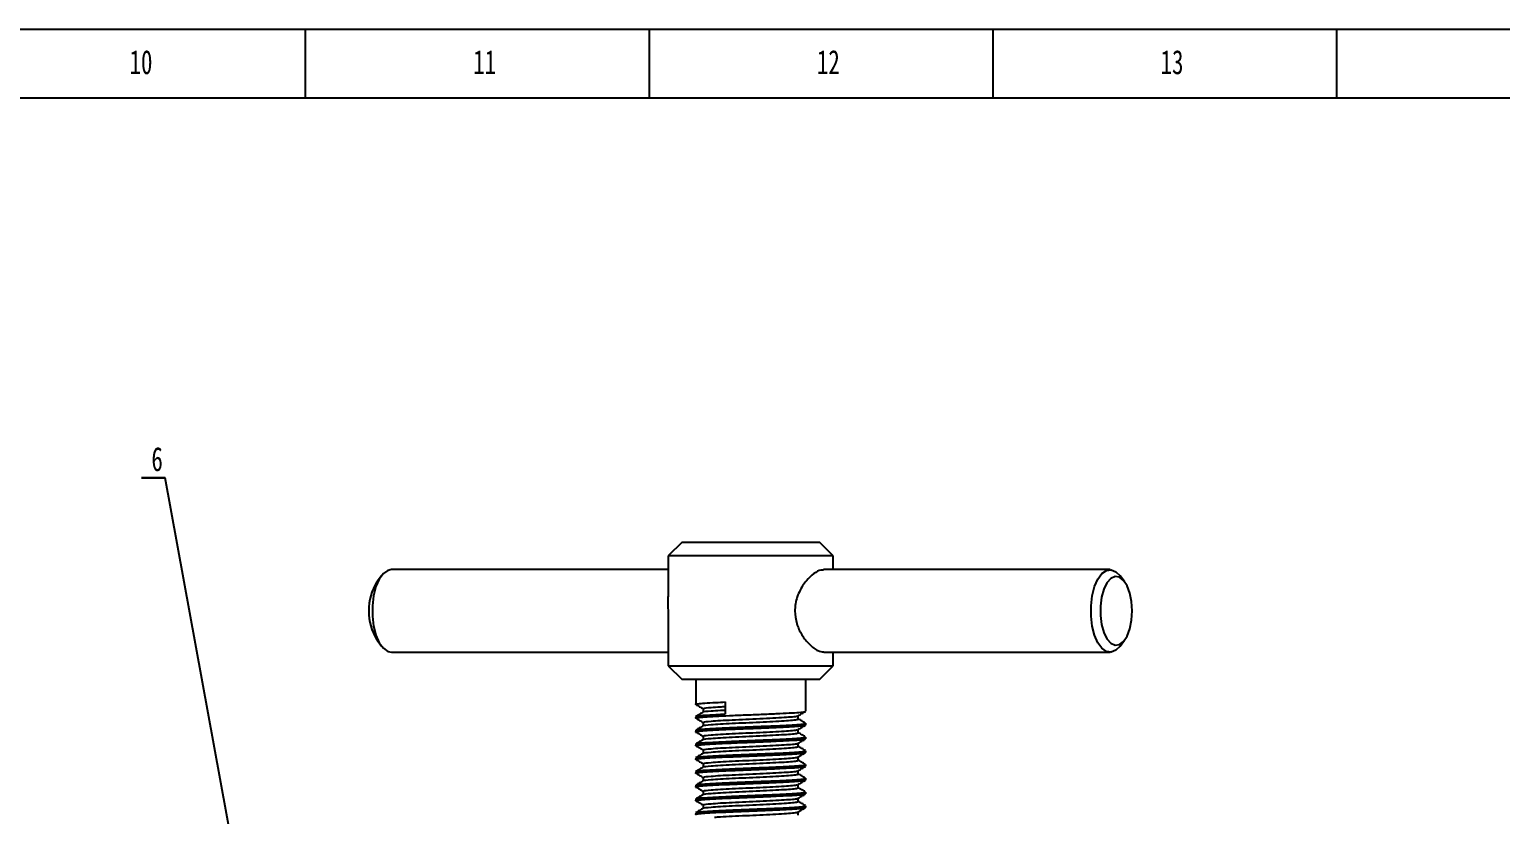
# Model space of a CAD drawing. Header units: millimetres. Extents: x 0 to 841, y 0 to 594.
# Drawn here: x 487.9 to 701.9, y 479.8 to 594 of the extents above; entities that cross this region are included whole.
import ezdxf

# ---------------------------------------------------------------- set-up
doc = ezdxf.new("R2010")
doc.units = ezdxf.units.MM
doc.layers.add('10', color=7, linetype='Continuous')
doc.layers.add('5', color=7, linetype='Continuous')
doc.styles.add('SLDTEXTSTYLE4', font='TXT', dxfattribs={"width": 0.7})
doc.dimstyles.new('SLDDIMSTYLE0', dxfattribs={"dimtxt": 0.18, "dimasz": 4.08, "dimexe": 0, "dimexo": 0.0625, "dimgap": 0, "dimtad": 0, "dimtih": 1, "dimtoh": 1, "dimdec": 0, "dimrnd": 1e-09, "dimzin": 0, "dimdsep": 46, "dimtxsty": 'Standard', "dimsah": 1, "dimcen": 0.09, "dimadec": 0, "dimazin": 0, "dimtfac": 4.08, "dimtdec": 0, "dimtofl": 0, "dimtmove": 0, "dimatfit": 3, "dimfxl": 0, "dimfrac": 2, "dimtolj": 1, "dimtzin": 0, "dimarcsym": 0})

# ---------------------------------------------------------------- blocks, each defined once
blk = doc.blocks.new('SW_NOTE_9')
at = {"layer": '10', "color": 0}
for p, q in [((-3.47, 0), (0, 0)), ((0, 0), (-3.47, 0)), ((-3.47, 0), (0, 0)), ((0, 0), (-3.47, 0)), ((-3.47, 0), (0, 0)), ((0, 0), (-3.47, 0))]:
    blk.add_line(p, q, dxfattribs=at)
at = {"layer": '10', "color": 0, "insert": (-1.19, 4.48), "char_height": 3.5, "attachment_point": 2, "style": 'SLDTEXTSTYLE4'}
blk.add_mtext('6', dxfattribs=at)

msp = doc.modelspace()

# ---------------------------------------------------------------- linework, layer by layer
at = {"color": 7, "linetype": 'Continuous', "lineweight": 25}
for p, q in [((582.8, 519.44), (580.8, 517.44)), ((582.8, 519.44), (602.8, 519.44)), ((604.8, 517.44), (602.8, 519.44)), ((580.8, 517.44), (580.8, 511.57)), ((604.8, 517.44), (580.8, 517.44)), ((604.8, 515.44), (604.8, 517.44)), ((539.07, 514.55), (538.43, 513.7)), ((580.8, 515.44), (540.53, 515.44)), ((645.07, 515.44), (603.4, 515.44)), ((647.17, 513.7), (646.53, 514.55)), ((580.8, 507.44), (580.8, 501.44)), ((538.43, 505.18), (539.07, 504.32)), ((646.53, 504.32), (647.17, 505.18)), ((540.53, 503.44), (580.8, 503.44)), ((603.41, 503.44), (645.07, 503.44)), ((604.8, 501.44), (604.8, 503.44)), ((580.8, 501.44), (582.8, 499.44)), ((580.8, 501.44), (587.23, 501.44)), ((587.23, 501.44), (604.8, 501.44)), ((602.8, 499.44), (604.8, 501.44)), ((588.16, 499.44), (582.8, 499.44)), ((584.8, 499.44), (584.8, 495.84)), ((602.8, 499.44), (588.16, 499.44)), ((600.8, 494.84), (600.8, 499.44)), ((585.88, 495.21), (585.88, 494.73)), ((589.09, 496.19), (589.09, 494.44)), ((584.8, 494.09), (584.8, 493.84)), ((585.88, 493.21), (585.88, 492.73)), ((599.72, 493.71), (599.72, 494.2)), ((600.8, 492.84), (600.8, 493.09)), ((584.8, 492.09), (584.8, 491.84)), ((585.88, 491.21), (585.88, 490.73)), ((599.72, 491.71), (599.72, 492.2)), ((599.72, 489.71), (599.72, 490.2)), ((600.8, 490.84), (600.8, 491.09)), ((584.8, 490.09), (584.8, 489.84)), ((584.8, 488.09), (584.8, 487.84)), ((585.88, 489.21), (585.88, 488.73)), ((599.72, 487.71), (599.72, 488.2)), ((600.8, 488.84), (600.8, 489.09)), ((584.8, 486.09), (584.8, 485.84)), ((585.88, 487.21), (585.88, 486.73)), ((599.72, 485.71), (599.72, 486.2)), ((600.8, 486.84), (600.8, 487.09)), ((584.8, 484.09), (584.8, 483.84)), ((585.88, 485.21), (585.88, 484.73)), ((599.72, 483.71), (599.72, 484.2)), ((600.8, 484.84), (600.8, 485.09)), ((584.8, 482.09), (584.8, 481.84)), ((585.88, 483.21), (585.88, 482.73)), ((599.72, 481.71), (599.72, 482.2)), ((600.8, 482.84), (600.8, 483.09)), ((584.8, 480.09), (584.8, 479.84)), ((585.88, 481.21), (585.88, 480.73)), ((599.72, 479.71), (599.72, 480.2)), ((600.8, 480.84), (600.8, 481.09))]:
    msp.add_line(p, q, dxfattribs=at)
at = {"color": 7, "linetype": 'Continuous', "lineweight": 25, "flags": 128}
for points in [[(540.53, 515.44), (540.01, 515.33), (539.35, 514.86), (538.76, 514.06), (538.28, 512.96), (537.94, 511.64), (537.77, 510.19), (537.77, 508.68), (537.94, 507.23), (538.28, 505.91), (538.76, 504.81), (539.35, 504.01), (540.01, 503.54), (540.53, 503.44)], [(646.53, 504.32), (645.93, 503.73), (645.24, 503.45), (644.55, 503.54), (643.88, 504.01), (643.3, 504.81), (642.82, 505.91), (642.48, 507.23), (642.31, 508.68), (642.31, 510.19), (642.48, 511.64), (642.82, 512.96), (643.3, 514.06), (643.88, 514.86), (644.55, 515.33), (645.24, 515.42), (645.93, 515.14), (646.53, 514.55)], [(648.27, 509.44), (648.19, 510.78), (647.94, 512.03), (647.54, 513.09), (647.02, 513.88), (646.43, 514.33), (645.8, 514.42), (645.18, 514.15), (644.62, 513.52), (644.16, 512.59), (643.83, 511.43), (643.66, 510.12), (643.66, 508.75), (643.83, 507.44), (644.16, 506.28), (644.62, 505.35), (645.18, 504.72), (645.8, 504.45), (646.43, 504.54), (647.02, 505), (647.54, 505.78), (647.94, 506.84), (648.19, 508.09), (648.27, 509.44)]]:
    msp.add_lwpolyline(points, dxfattribs=at)
at = {"color": 7, "linetype": 'Continuous', "lineweight": 25}
msp.add_arc((545.44, 509.44), 8.21, 148.7263, 211.2737, dxfattribs=at)
for points, knots in [([(603.4, 515.36), (603.27, 515.38), (602.88, 515.43), (601.97, 514.9), (600.84, 513.86), (599.79, 512.27), (599.27, 510.67), (599.23, 509.7), (599.22, 509.44)], [0, 0, 0, 0, 0.089519, 0.279089, 0.476893, 0.694433, 0.918302, 1, 1, 1, 1]), ([(580.81, 509.44), (580.8, 510.08), (580.79, 510.84), (580.8, 511.47), (580.81, 511.57)], [0, 0, 0, 0, 0.847392, 1, 1, 1, 1]), ([(580.81, 507.44), (580.81, 507.84), (580.81, 508.48), (580.81, 509.17), (580.81, 509.44)], [0, 0, 0, 0, 0.623784, 1, 1, 1, 1]), ([(599.22, 509.44), (599.28, 508.81), (599.4, 507.56), (600.22, 505.86), (601.33, 504.48), (602.53, 503.57), (603.14, 503.51), (603.41, 503.48)], [0, 0, 0, 0, 0.195846, 0.391042, 0.602372, 0.827696, 1, 1, 1, 1]), ([(584.89, 495.82), (584.85, 495.82), (584.68, 495.86), (585.06, 495.93), (586.04, 496.02), (587.47, 496.11), (588.62, 496.16), (589.09, 496.19)], [0, 0, 0, 0, 0.063574, 0.317405, 0.56794, 0.821666, 1, 1, 1, 1]), ([(584.89, 493.82), (584.85, 493.82), (584.68, 493.86), (585.07, 493.93), (586.04, 494.02), (587.63, 494.12), (589.66, 494.21), (591.96, 494.31), (594.33, 494.4), (596.57, 494.49), (598.49, 494.59), (599.9, 494.68), (600.71, 494.76), (600.72, 494.82), (600.73, 494.84)], [0, 0, 0, 0, 0.0229935, 0.1148003, 0.2054145, 0.2971832, 0.3878856, 0.4795379, 0.5704177, 0.6618742, 0.7530215, 0.8442046, 0.9356336, 1, 1, 1, 1]), ([(585.9, 494.74), (585.72, 494.63), (585.36, 494.42), (584.99, 494.21), (584.81, 494.11)], [0, 0, 0, 0, 0.499922, 1, 1, 1, 1]), ([(584.82, 495.82), (585, 495.71), (585.36, 495.51), (585.71, 495.3), (585.88, 495.2)], [0, 0, 0, 0, 0.511269, 1, 1, 1, 1]), ([(584.87, 494.11), (584.92, 494.13), (585.05, 494.19), (586.06, 494.27), (587.47, 494.36), (588.62, 494.41), (589.09, 494.44)], [0, 0, 0, 0, 0.231111, 0.513318, 0.799121, 1, 1, 1, 1]), ([(586.03, 495.21), (585.99, 495.23), (585.83, 495.29), (586.78, 495.38), (588.04, 495.48), (588.85, 495.52), (589.09, 495.53)], [0, 0, 0, 0, 0.14645, 0.58421, 0.879803, 1, 1, 1, 1]), ([(586, 494.74), (585.98, 494.74), (585.86, 494.8), (586.79, 494.88), (588.04, 494.98), (588.85, 495.02), (589.09, 495.03)], [0, 0, 0, 0, 0.085636, 0.554586, 0.871239, 1, 1, 1, 1]), ([(599.7, 494.19), (599.88, 494.29), (600.24, 494.5), (600.6, 494.71), (600.78, 494.82)], [0, 0, 0, 0, 0.4998923, 1, 1, 1, 1]), ([(584.89, 491.82), (584.85, 491.82), (584.68, 491.86), (585.07, 491.93), (586.04, 492.02), (587.63, 492.12), (589.66, 492.21), (591.96, 492.31), (594.33, 492.4), (596.57, 492.49), (598.49, 492.59), (599.9, 492.68), (600.71, 492.76), (600.72, 492.82), (600.73, 492.84)], [0, 0, 0, 0, 0.022994, 0.1148, 0.205415, 0.297183, 0.387886, 0.479538, 0.570418, 0.661874, 0.753021, 0.844205, 0.935634, 1, 1, 1, 1]), ([(585.9, 492.74), (585.72, 492.63), (585.36, 492.42), (584.99, 492.21), (584.81, 492.11)], [0, 0, 0, 0, 0.499922, 1, 1, 1, 1]), ([(584.82, 493.82), (585, 493.71), (585.36, 493.51), (585.71, 493.3), (585.88, 493.2)], [0, 0, 0, 0, 0.511269, 1, 1, 1, 1]), ([(584.87, 492.11), (584.92, 492.13), (585.05, 492.19), (586.06, 492.27), (587.63, 492.37), (589.67, 492.46), (591.96, 492.56), (594.33, 492.65), (596.57, 492.74), (598.49, 492.84), (599.9, 492.93), (600.71, 493.01), (600.72, 493.07), (600.73, 493.09)], [0, 0, 0, 0, 0.077347, 0.171796, 0.267447, 0.361987, 0.457517, 0.552242, 0.647568, 0.742572, 0.837613, 0.93291, 1, 1, 1, 1]), ([(586.03, 493.21), (585.99, 493.23), (585.83, 493.29), (586.77, 493.38), (588.32, 493.5), (590.09, 493.59), (592.07, 493.68), (594.13, 493.77), (596.06, 493.87), (597.72, 493.96), (598.94, 494.05), (599.6, 494.13), (599.62, 494.18), (599.62, 494.19)], [0, 0, 0, 0, 0.0477961, 0.1906654, 0.2871366, 0.3824849, 0.4788325, 0.5743676, 0.6705099, 0.766326, 0.8621804, 0.9582938, 1, 1, 1, 1]), ([(586, 492.74), (585.98, 492.74), (585.86, 492.8), (586.78, 492.88), (588.32, 493), (590.09, 493.09), (592.07, 493.18), (594.13, 493.27), (596.06, 493.37), (597.72, 493.46), (598.94, 493.55), (599.64, 493.64), (599.65, 493.69), (599.66, 493.71)], [0, 0, 0, 0, 0.025978, 0.168238, 0.264298, 0.359239, 0.455176, 0.550303, 0.646035, 0.741443, 0.836888, 0.932591, 1, 1, 1, 1]), ([(599.7, 492.19), (599.88, 492.29), (600.24, 492.5), (600.6, 492.71), (600.78, 492.82)], [0, 0, 0, 0, 0.499886, 1, 1, 1, 1]), ([(600.77, 493.12), (600.58, 493.22), (600.24, 493.43), (599.89, 493.63), (599.72, 493.73)], [0, 0, 0, 0, 0.518302, 1, 1, 1, 1]), ([(584.89, 489.82), (584.85, 489.82), (584.68, 489.86), (585.07, 489.93), (586.04, 490.02), (587.63, 490.12), (589.66, 490.21), (591.96, 490.31), (594.33, 490.4), (596.57, 490.49), (598.49, 490.59), (599.9, 490.68), (600.71, 490.76), (600.72, 490.82), (600.73, 490.84)], [0, 0, 0, 0, 0.022994, 0.1148, 0.205415, 0.297183, 0.387886, 0.479538, 0.570418, 0.661874, 0.753021, 0.844205, 0.935634, 1, 1, 1, 1]), ([(585.9, 490.74), (585.72, 490.63), (585.36, 490.42), (584.99, 490.21), (584.81, 490.11)], [0, 0, 0, 0, 0.499922, 1, 1, 1, 1]), ([(584.82, 491.82), (585, 491.71), (585.36, 491.51), (585.71, 491.3), (585.88, 491.2)], [0, 0, 0, 0, 0.511269, 1, 1, 1, 1]), ([(584.87, 490.11), (584.92, 490.13), (585.05, 490.19), (586.06, 490.27), (587.63, 490.37), (589.67, 490.46), (591.96, 490.56), (594.33, 490.65), (596.57, 490.74), (598.49, 490.84), (599.9, 490.93), (600.71, 491.01), (600.72, 491.07), (600.73, 491.09)], [0, 0, 0, 0, 0.077347, 0.171796, 0.267447, 0.361987, 0.457517, 0.552242, 0.647568, 0.742572, 0.837613, 0.93291, 1, 1, 1, 1]), ([(586.03, 491.21), (585.99, 491.23), (585.83, 491.29), (586.77, 491.38), (588.32, 491.5), (590.09, 491.59), (592.07, 491.68), (594.13, 491.77), (596.06, 491.87), (597.72, 491.96), (598.94, 492.05), (599.6, 492.13), (599.62, 492.18), (599.62, 492.19)], [0, 0, 0, 0, 0.047796, 0.190665, 0.287137, 0.382485, 0.478832, 0.574368, 0.67051, 0.766326, 0.86218, 0.958294, 1, 1, 1, 1]), ([(586, 490.74), (585.98, 490.74), (585.86, 490.8), (586.78, 490.88), (588.32, 491), (590.09, 491.09), (592.07, 491.18), (594.13, 491.27), (596.06, 491.37), (597.72, 491.46), (598.94, 491.55), (599.64, 491.64), (599.65, 491.69), (599.66, 491.71)], [0, 0, 0, 0, 0.0259784, 0.1682382, 0.2642978, 0.3592392, 0.4551757, 0.5503033, 0.6460354, 0.7414427, 0.8368881, 0.9325914, 1, 1, 1, 1]), ([(586.03, 489.21), (585.99, 489.23), (585.83, 489.29), (586.77, 489.38), (588.32, 489.5), (590.09, 489.59), (592.07, 489.68), (594.13, 489.77), (596.06, 489.87), (597.72, 489.96), (598.94, 490.05), (599.6, 490.13), (599.62, 490.18), (599.62, 490.19)], [0, 0, 0, 0, 0.047796, 0.190665, 0.287137, 0.382485, 0.478832, 0.574368, 0.67051, 0.766326, 0.86218, 0.958294, 1, 1, 1, 1]), ([(599.7, 490.19), (599.88, 490.29), (600.24, 490.5), (600.6, 490.71), (600.78, 490.82)], [0, 0, 0, 0, 0.499898, 1, 1, 1, 1]), ([(600.77, 491.12), (600.58, 491.22), (600.24, 491.43), (599.89, 491.63), (599.72, 491.73)], [0, 0, 0, 0, 0.518302, 1, 1, 1, 1]), ([(584.89, 487.82), (584.85, 487.82), (584.68, 487.86), (585.07, 487.93), (586.04, 488.02), (587.63, 488.12), (589.66, 488.21), (591.96, 488.31), (594.33, 488.4), (596.57, 488.49), (598.49, 488.59), (599.9, 488.68), (600.71, 488.76), (600.72, 488.82), (600.73, 488.84)], [0, 0, 0, 0, 0.0229936, 0.1148003, 0.2054146, 0.2971832, 0.3878856, 0.4795379, 0.5704177, 0.6618742, 0.7530215, 0.8442046, 0.9356336, 1, 1, 1, 1]), ([(585.9, 488.74), (585.72, 488.63), (585.36, 488.42), (584.99, 488.21), (584.81, 488.11)], [0, 0, 0, 0, 0.499922, 1, 1, 1, 1]), ([(584.82, 489.82), (585, 489.71), (585.36, 489.51), (585.71, 489.3), (585.88, 489.2)], [0, 0, 0, 0, 0.511269, 1, 1, 1, 1]), ([(584.87, 488.11), (584.92, 488.13), (585.05, 488.19), (586.06, 488.27), (587.63, 488.37), (589.67, 488.46), (591.96, 488.56), (594.33, 488.65), (596.57, 488.74), (598.49, 488.84), (599.9, 488.93), (600.71, 489.01), (600.72, 489.07), (600.73, 489.09)], [0, 0, 0, 0, 0.0773474, 0.1717955, 0.2674469, 0.361987, 0.4575171, 0.552242, 0.6475681, 0.7425718, 0.8376128, 0.9329102, 1, 1, 1, 1]), ([(586, 488.74), (585.98, 488.74), (585.86, 488.8), (586.78, 488.88), (588.32, 489), (590.09, 489.09), (592.07, 489.18), (594.13, 489.27), (596.06, 489.37), (597.72, 489.46), (598.94, 489.55), (599.64, 489.64), (599.65, 489.69), (599.66, 489.71)], [0, 0, 0, 0, 0.025978, 0.168238, 0.264298, 0.359239, 0.455176, 0.550303, 0.646035, 0.741443, 0.836888, 0.932591, 1, 1, 1, 1]), ([(586.03, 487.21), (585.99, 487.23), (585.83, 487.29), (586.77, 487.38), (588.32, 487.5), (590.09, 487.59), (592.07, 487.68), (594.13, 487.77), (596.06, 487.87), (597.72, 487.96), (598.94, 488.05), (599.6, 488.13), (599.62, 488.18), (599.62, 488.19)], [0, 0, 0, 0, 0.047796, 0.190665, 0.287137, 0.382485, 0.478832, 0.574368, 0.67051, 0.766326, 0.86218, 0.958294, 1, 1, 1, 1]), ([(599.7, 488.19), (599.88, 488.29), (600.24, 488.5), (600.6, 488.71), (600.78, 488.82)], [0, 0, 0, 0, 0.4998923, 1, 1, 1, 1]), ([(600.77, 489.12), (600.58, 489.22), (600.24, 489.43), (599.89, 489.63), (599.72, 489.73)], [0, 0, 0, 0, 0.518302, 1, 1, 1, 1]), ([(584.89, 485.82), (584.85, 485.82), (584.68, 485.86), (585.07, 485.93), (586.04, 486.02), (587.63, 486.12), (589.66, 486.21), (591.96, 486.31), (594.33, 486.4), (596.57, 486.49), (598.49, 486.59), (599.9, 486.68), (600.71, 486.76), (600.72, 486.82), (600.73, 486.84)], [0, 0, 0, 0, 0.022994, 0.1148, 0.205415, 0.297183, 0.387886, 0.479538, 0.570418, 0.661874, 0.753021, 0.844205, 0.935634, 1, 1, 1, 1]), ([(585.9, 486.74), (585.72, 486.63), (585.36, 486.42), (584.99, 486.21), (584.81, 486.11)], [0, 0, 0, 0, 0.499922, 1, 1, 1, 1]), ([(584.82, 487.82), (585, 487.71), (585.36, 487.51), (585.71, 487.3), (585.88, 487.2)], [0, 0, 0, 0, 0.511269, 1, 1, 1, 1]), ([(584.87, 486.11), (584.92, 486.13), (585.05, 486.19), (586.06, 486.27), (587.63, 486.37), (589.67, 486.46), (591.96, 486.56), (594.33, 486.65), (596.57, 486.74), (598.49, 486.84), (599.9, 486.93), (600.71, 487.01), (600.72, 487.07), (600.73, 487.09)], [0, 0, 0, 0, 0.077347, 0.171796, 0.267447, 0.361987, 0.457517, 0.552242, 0.647568, 0.742572, 0.837613, 0.93291, 1, 1, 1, 1]), ([(586, 486.74), (585.98, 486.74), (585.86, 486.8), (586.78, 486.88), (588.32, 487), (590.09, 487.09), (592.07, 487.18), (594.13, 487.27), (596.06, 487.37), (597.72, 487.46), (598.94, 487.55), (599.64, 487.64), (599.65, 487.69), (599.66, 487.71)], [0, 0, 0, 0, 0.025978, 0.168238, 0.264298, 0.359239, 0.455176, 0.550303, 0.646035, 0.741443, 0.836888, 0.932592, 1, 1, 1, 1]), ([(586.03, 485.21), (585.99, 485.23), (585.83, 485.29), (586.77, 485.38), (588.32, 485.5), (590.09, 485.59), (592.07, 485.68), (594.13, 485.77), (596.06, 485.87), (597.72, 485.96), (598.94, 486.05), (599.6, 486.13), (599.62, 486.18), (599.62, 486.19)], [0, 0, 0, 0, 0.047796, 0.190665, 0.287137, 0.382485, 0.478832, 0.574368, 0.67051, 0.766326, 0.86218, 0.958294, 1, 1, 1, 1]), ([(599.7, 486.19), (599.88, 486.29), (600.24, 486.5), (600.6, 486.71), (600.78, 486.82)], [0, 0, 0, 0, 0.4998923, 1, 1, 1, 1]), ([(600.77, 487.12), (600.58, 487.22), (600.24, 487.43), (599.89, 487.63), (599.72, 487.73)], [0, 0, 0, 0, 0.518314, 1, 1, 1, 1]), ([(584.89, 483.82), (584.85, 483.82), (584.68, 483.86), (585.07, 483.93), (586.04, 484.02), (587.63, 484.12), (589.66, 484.21), (591.96, 484.31), (594.33, 484.4), (596.57, 484.49), (598.49, 484.59), (599.9, 484.68), (600.71, 484.76), (600.72, 484.82), (600.73, 484.84)], [0, 0, 0, 0, 0.022994, 0.1148, 0.205415, 0.297183, 0.387886, 0.479538, 0.570418, 0.661874, 0.753021, 0.844205, 0.935634, 1, 1, 1, 1]), ([(585.9, 484.73), (585.72, 484.63), (585.36, 484.42), (584.99, 484.21), (584.81, 484.11)], [0, 0, 0, 0, 0.499928, 1, 1, 1, 1]), ([(584.82, 485.82), (585, 485.71), (585.36, 485.51), (585.71, 485.3), (585.88, 485.2)], [0, 0, 0, 0, 0.511281, 1, 1, 1, 1]), ([(584.82, 483.82), (585, 483.71), (585.36, 483.51), (585.71, 483.3), (585.88, 483.2)], [0, 0, 0, 0, 0.511281, 1, 1, 1, 1]), ([(584.87, 484.11), (584.92, 484.13), (585.05, 484.19), (586.06, 484.27), (587.63, 484.37), (589.67, 484.46), (591.96, 484.56), (594.33, 484.65), (596.57, 484.74), (598.49, 484.84), (599.9, 484.93), (600.71, 485.01), (600.72, 485.07), (600.73, 485.09)], [0, 0, 0, 0, 0.077347, 0.171796, 0.267447, 0.361987, 0.457517, 0.552242, 0.647568, 0.742572, 0.837613, 0.93291, 1, 1, 1, 1]), ([(586, 484.74), (585.98, 484.74), (585.86, 484.8), (586.78, 484.88), (588.32, 485), (590.09, 485.09), (592.07, 485.18), (594.13, 485.27), (596.06, 485.37), (597.72, 485.46), (598.94, 485.55), (599.64, 485.64), (599.65, 485.69), (599.66, 485.71)], [0, 0, 0, 0, 0.025978, 0.168238, 0.264298, 0.359239, 0.455176, 0.550303, 0.646035, 0.741443, 0.836888, 0.932591, 1, 1, 1, 1]), ([(586.03, 483.21), (585.99, 483.23), (585.83, 483.29), (586.77, 483.38), (588.32, 483.5), (590.09, 483.59), (592.07, 483.68), (594.13, 483.77), (596.06, 483.87), (597.72, 483.96), (598.94, 484.05), (599.6, 484.13), (599.62, 484.18), (599.62, 484.19)], [0, 0, 0, 0, 0.0477961, 0.1906654, 0.2871366, 0.3824849, 0.4788325, 0.5743676, 0.6705099, 0.766326, 0.8621804, 0.9582938, 1, 1, 1, 1]), ([(586, 482.74), (585.98, 482.74), (585.86, 482.8), (586.78, 482.88), (588.32, 483), (590.09, 483.09), (592.07, 483.18), (594.13, 483.27), (596.06, 483.37), (597.72, 483.46), (598.94, 483.55), (599.64, 483.64), (599.65, 483.69), (599.66, 483.71)], [0, 0, 0, 0, 0.025978, 0.168238, 0.264298, 0.359239, 0.455176, 0.550303, 0.646035, 0.741443, 0.836888, 0.932591, 1, 1, 1, 1]), ([(599.7, 484.19), (599.88, 484.29), (600.24, 484.5), (600.6, 484.71), (600.78, 484.82)], [0, 0, 0, 0, 0.4998923, 1, 1, 1, 1]), ([(600.77, 485.12), (600.58, 485.22), (600.24, 485.43), (599.89, 485.63), (599.72, 485.73)], [0, 0, 0, 0, 0.5183079, 1, 1, 1, 1]), ([(600.77, 483.12), (600.58, 483.22), (600.24, 483.43), (599.89, 483.63), (599.72, 483.73)], [0, 0, 0, 0, 0.5183079, 1, 1, 1, 1]), ([(584.89, 481.82), (584.85, 481.82), (584.68, 481.86), (585.07, 481.93), (586.04, 482.02), (587.63, 482.12), (589.66, 482.21), (591.96, 482.31), (594.33, 482.4), (596.57, 482.49), (598.49, 482.59), (599.9, 482.68), (600.71, 482.76), (600.72, 482.82), (600.73, 482.84)], [0, 0, 0, 0, 0.022994, 0.1148, 0.205415, 0.297183, 0.387886, 0.479538, 0.570418, 0.661874, 0.753021, 0.844205, 0.935634, 1, 1, 1, 1]), ([(585.9, 482.74), (585.72, 482.63), (585.36, 482.42), (584.99, 482.21), (584.81, 482.11)], [0, 0, 0, 0, 0.499922, 1, 1, 1, 1]), ([(584.82, 481.82), (585, 481.71), (585.36, 481.51), (585.71, 481.3), (585.88, 481.2)], [0, 0, 0, 0, 0.511269, 1, 1, 1, 1]), ([(584.87, 482.11), (584.92, 482.13), (585.05, 482.19), (586.06, 482.27), (587.63, 482.37), (589.67, 482.46), (591.96, 482.56), (594.33, 482.65), (596.57, 482.74), (598.49, 482.84), (599.9, 482.93), (600.71, 483.01), (600.72, 483.07), (600.73, 483.09)], [0, 0, 0, 0, 0.077347, 0.171796, 0.267447, 0.361987, 0.457517, 0.552242, 0.647568, 0.742572, 0.837613, 0.93291, 1, 1, 1, 1]), ([(586.03, 481.21), (585.99, 481.23), (585.83, 481.29), (586.77, 481.38), (588.32, 481.5), (590.09, 481.59), (592.07, 481.68), (594.13, 481.77), (596.06, 481.87), (597.72, 481.96), (598.94, 482.05), (599.6, 482.13), (599.62, 482.18), (599.62, 482.19)], [0, 0, 0, 0, 0.0477961, 0.1906654, 0.2871366, 0.3824849, 0.4788325, 0.5743676, 0.6705099, 0.766326, 0.8621804, 0.9582938, 1, 1, 1, 1]), ([(586, 480.74), (585.98, 480.74), (585.86, 480.8), (586.78, 480.88), (588.32, 481), (590.09, 481.09), (592.07, 481.18), (594.13, 481.27), (596.06, 481.37), (597.72, 481.46), (598.94, 481.55), (599.64, 481.64), (599.65, 481.69), (599.66, 481.71)], [0, 0, 0, 0, 0.025978, 0.168238, 0.264298, 0.359239, 0.455176, 0.550303, 0.646035, 0.741443, 0.836888, 0.932591, 1, 1, 1, 1]), ([(599.7, 482.19), (599.88, 482.29), (600.24, 482.5), (600.6, 482.71), (600.78, 482.82)], [0, 0, 0, 0, 0.4998923, 1, 1, 1, 1]), ([(600.77, 481.12), (600.58, 481.22), (600.24, 481.43), (599.89, 481.63), (599.72, 481.73)], [0, 0, 0, 0, 0.5183079, 1, 1, 1, 1]), ([(584.89, 479.82), (584.85, 479.82), (584.68, 479.86), (585.07, 479.93), (586.04, 480.02), (587.63, 480.12), (589.66, 480.21), (591.96, 480.31), (594.33, 480.4), (596.57, 480.49), (598.49, 480.59), (599.9, 480.68), (600.71, 480.76), (600.72, 480.82), (600.73, 480.84)], [0, 0, 0, 0, 0.0229935, 0.1148003, 0.2054145, 0.2971832, 0.3878856, 0.4795379, 0.5704177, 0.6618742, 0.7530215, 0.8442046, 0.9356336, 1, 1, 1, 1]), ([(585.9, 480.74), (585.72, 480.63), (585.36, 480.42), (584.99, 480.21), (584.81, 480.11)], [0, 0, 0, 0, 0.499922, 1, 1, 1, 1]), ([(584.87, 480.11), (584.92, 480.13), (585.05, 480.19), (586.06, 480.27), (587.63, 480.37), (589.67, 480.46), (591.96, 480.56), (594.33, 480.65), (596.57, 480.74), (598.49, 480.84), (599.9, 480.93), (600.71, 481.01), (600.72, 481.07), (600.73, 481.09)], [0, 0, 0, 0, 0.0773474, 0.1717956, 0.267447, 0.361987, 0.4575171, 0.552242, 0.6475681, 0.7425718, 0.8376128, 0.9329103, 1, 1, 1, 1]), ([(587.55, 479.44), (587.82, 479.46), (588.51, 479.51), (590.1, 479.59), (592.07, 479.68), (594.13, 479.77), (596.06, 479.87), (597.72, 479.96), (598.94, 480.05), (599.6, 480.13), (599.62, 480.18), (599.62, 480.19)], [0, 0, 0, 0, 0.078174, 0.201472, 0.326062, 0.449601, 0.573926, 0.697829, 0.821781, 0.946068, 1, 1, 1, 1]), ([(599.7, 480.19), (599.88, 480.29), (600.24, 480.5), (600.6, 480.71), (600.78, 480.82)], [0, 0, 0, 0, 0.4998923, 1, 1, 1, 1])]:
    msp.add_open_spline(points, degree=3, knots=knots, dxfattribs=at)
at = {"layer": '5', "color": 7}
msp.add_line((841, 594), (0, 594), dxfattribs=at)
at = {"layer": '5'}
for p, q in [((528, 594), (528, 584)), ((578, 594), (578, 584)), ((628, 594), (628, 584)), ((678, 594), (678, 584))]:
    msp.add_line(p, q, dxfattribs=at)
at = {"layer": '5', "color": 7, "lineweight": 25}
msp.add_line((831, 584), (25, 584), dxfattribs=at)

# ---------------------------------------------------------------- block references
at = {"layer": '10'}
msp.add_blockref('SW_NOTE_9', (507.63, 528.79), dxfattribs=at)

# ---------------------------------------------------------------- texts
at = {"layer": '10', "char_height": 3.5, "attachment_point": 2, "style": 'SLDTEXTSTYLE4'}
for s, insert in [('10', (504.09, 591)), ('11', (554.09, 591)), ('12', (604.09, 591)), ('13', (654.09, 591))]:
    msp.add_mtext(s, dxfattribs=dict(at, insert=insert))

# ---------------------------------------------------------------- leaders
at = {"layer": '10'}
msp.add_leader([(522.3, 448.44), (507.63, 528.79)], dimstyle='SLDDIMSTYLE0', dxfattribs=at)

doc.saveas('drawing.dxf')
